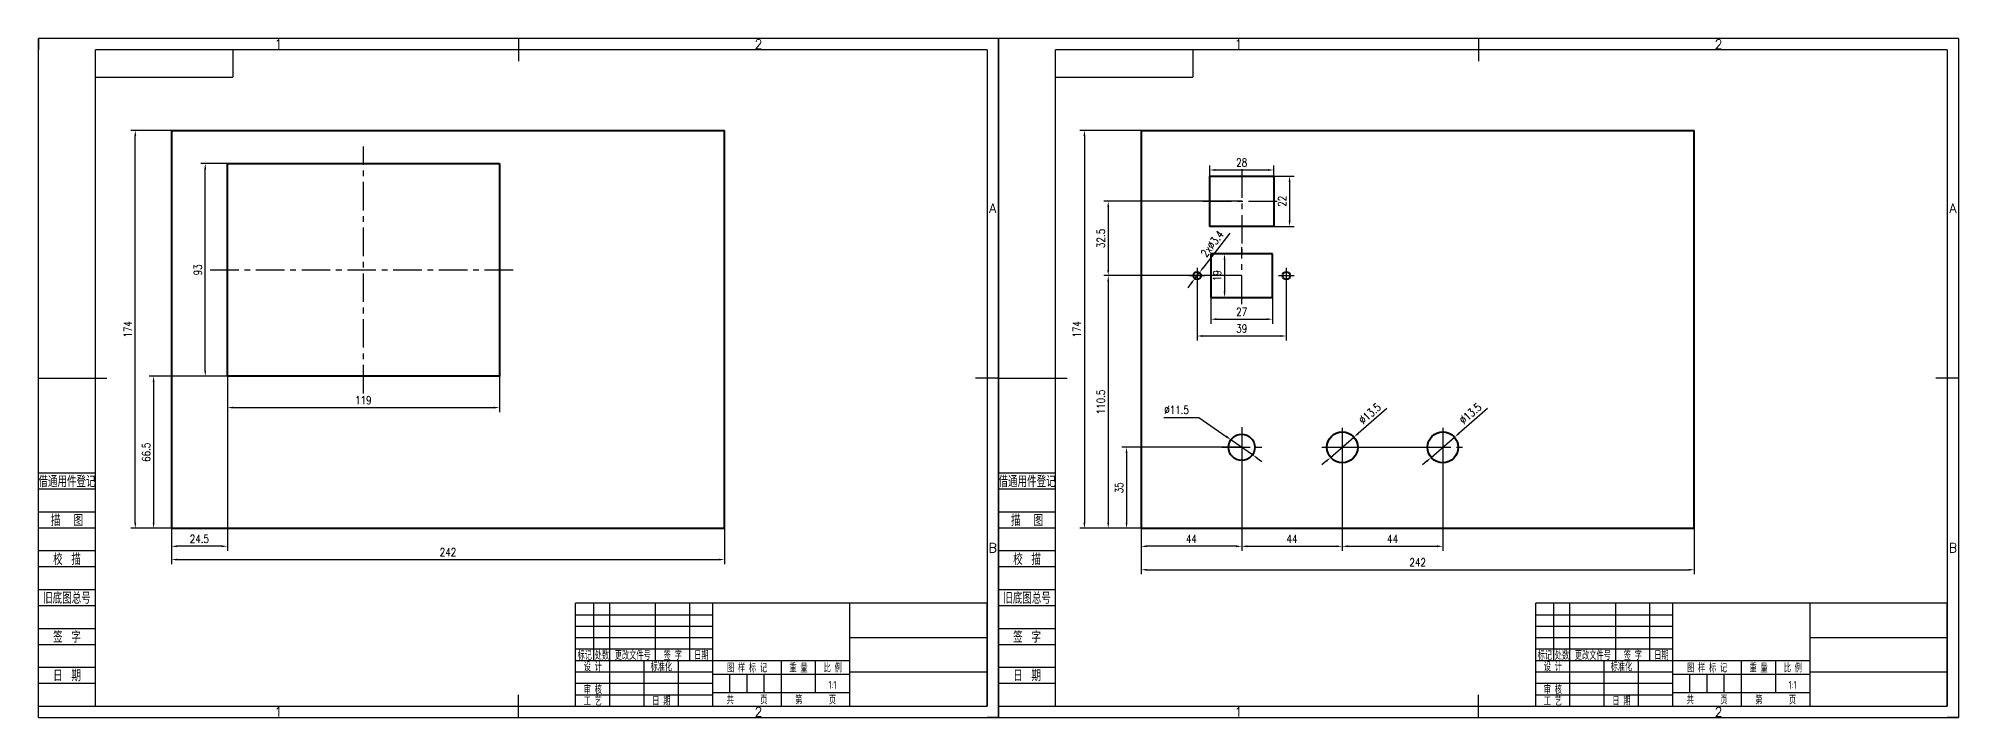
# Model space of a CAD drawing. Header units: millimetres. Extents: x -716 to 815, y -5 to 292.
# Drawn here: x -25 to 815, y -5 to 292 of the extents above; entities that cross this region are included whole.
import ezdxf
from ezdxf.enums import TextEntityAlignment as Align

# ---------------------------------------------------------------- set-up
doc = ezdxf.new("R2010")
doc.units = ezdxf.units.MM
doc.header["$LTSCALE"] = 10
doc.linetypes.add('CENTER', pattern=[2, 1.25, -0.25, 0.25, -0.25])
for name, color, linetype in [('1轮廓实线层', 7, 'Continuous'), ('2细线层', 4, 'Continuous'), ('3中心线层', 1, 'CENTER'), ('6文字层', 3, 'Continuous'), ('7标注层', 4, 'Continuous'), ('图框层', 7, 'Continuous')]:
    doc.layers.add(name, color=color, linetype=linetype)
doc.styles.add('PC_TEXTSTYLE', font='isocp.shx', dxfattribs={"width": 0.8, "bigfont": 'hzfs.shx'})
doc.styles.add('TH_GBDIM', font='romans.shx', dxfattribs={"width": 0.8, "bigfont": 'gbcbig.shx'})
doc.dimstyles.new('TH_GBDIM', dxfattribs={"dimtxt": 3.5, "dimasz": 2.5, "dimexe": 2, "dimexo": 0, "dimgap": 1.5, "dimtad": 1, "dimdec": 1, "dimdsep": 46, "dimtxsty": 'TH_GBDIM', "dimcen": 2.5, "dimclrd": 130, "dimclre": 130, "dimclrt": 3, "dimadec": 0, "dimazin": 2, "dimtfac": 0.714286, "dimtdec": 1, "dimtmove": 0, "dimatfit": 3, "dimfxl": 1, "dimtzin": 0, "dimlwd": -1, "dimlwe": -1, "dimarcsym": 0})

# ---------------------------------------------------------------- blocks, each defined once
blk = doc.blocks.new('PC_TITLE_BLOCK')
at = {"layer": '1轮廓实线层'}
for p, q in [((0, 45), (-180, 45)), ((-180, 0), (-180, 45)), ((-172, 20), (-172, 45)), ((-165, 20), (-165, 45)), ((-145, 20), (-145, 45)), ((-130, 20), (-130, 45)), ((-120, 0), (-120, 45)), ((-60, 30), (0, 30)), ((-180, 20), (-60, 20)), ((-165, 0), (-165, 20)), ((-150, 0), (-150, 20)), ((-135, 0), (-135, 20)), ((-60, 15), (0, 15)), ((-180, 0), (0, 0))]:
    blk.add_line(p, q, dxfattribs=at)
at = {"layer": '1轮廓实线层', "color": 7}
for p, q in [((-60, 0), (-60, 45)), ((-180, 25), (-120, 25))]:
    blk.add_line(p, q, dxfattribs=at)
at = {"layer": '2细线层'}
for p, q in [((-180, 40), (-120, 40)), ((-180, 35), (-120, 35)), ((-180, 30), (-120, 30)), ((-90, 0), (-90, 20)), ((-75, 6), (-75, 20)), ((-180, 15), (-120, 15)), ((-180, 10), (-120, 10)), ((-120, 14), (-60, 14)), ((-112.5, 6), (-112.5, 14)), ((-105, 6), (-105, 14)), ((-97.5, 6), (-97.5, 14)), ((-180, 5), (-120, 5)), ((-120, 6), (-60, 6))]:
    blk.add_line(p, q, dxfattribs=at)
at = {"layer": '图框层'}
blk.add_line((0, 0), (0, 45), dxfattribs=at)
at = {"layer": '6文字层', "style": 'PC_TEXTSTYLE', "width": 0.667}
for s, p in [('标记', (-176, 22.5)), (' 设 计 ', (-172.5, 17.51)), ('处数', (-168.5, 22.5)), (' 更改文件号 ', (-155, 22.5)), (' 标准化 ', (-142.5, 17.51)), (' 签 字 ', (-137.5, 22.5)), (' 日期 ', (-125, 22.5)), (' 图 样 标 记 ', (-105, 17)), (' 重 量 ', (-82.5, 17)), (' 比 例 ', (-67.5, 17)), (' 审 核 ', (-172.5, 7.5)), (' 工 艺 ', (-172.5, 2.5)), (' 日 期 ', (-142.5, 2.5)), ('共       页', (-105, 3)), ('第       页', (-75, 3))]:
    blk.add_text(s, height=3.5, dxfattribs=at).set_placement(p, align=Align.MIDDLE)
at = {"layer": '6文字层', "style": 'PC_TEXTSTYLE', "flags": 8}
for tag, height, width, p, p2 in [('产品名称或材料标记', 7, 0.600652, (-113.46, 28.64), (-66.42, 28.64)), ('企业名称', 5, 1.98445, (-54.29, 34.82), (-5.27, 34.82)), ('图样名称', 5, 2.004495, (-54.79, 19.98), (-5.27, 19.98)), ('标准化', 3.5, 1.023147, (-133.83, 15.37), (-120.75, 15.37)), ('审核', 3.5, 1.579393, (-163.99, 5.37), (-150.63, 5.37)), ('重量', 3.5, 1.408247, (-88.46, 7.54), (-76.55, 7.54)), ('比例', 3.5, 1.385287, (-73.35, 7.54), (-61.93, 7.54)), ('图样代号', 5, 2.006536, (-54.79, 5.63), (-5.52, 5.63)), ('工艺', 3.5, 1.621807, (-164.21, 0.37), (-150.89, 0.37)), ('日期', 3.5, 1.560088, (-133.83, 0.37), (-120.75, 0.37)), ('共几页', 3.5, 0.557144, (-108.07, 0.63), (-101.05, 0.63))]:
    blk.add_attdef(tag, text='', height=height, dxfattribs=dict(at, width=width)).set_placement(p, p2, align=Align.FIT)
at = {"layer": '6文字层', "style": 'PC_TEXTSTYLE', "width": 9.905045, "flags": 8}
blk.add_attdef('设计', text='', height=3.5, rotation=358.46442, dxfattribs=at).set_placement((-164.23, 15.37), (-150.37, 15), align=Align.FIT)
at = {"layer": '6文字层', "color": 3, "style": 'PC_TEXTSTYLE', "width": 0.56476, "flags": 8}
blk.add_attdef('第几页', text='', height=3.5, dxfattribs=at).set_placement((-78.29, 0.75), (-71.16, 0.75), align=Align.FIT)
at = {"layer": '6文字层', "ltscale": 10, "style": 'PC_TEXTSTYLE', "flags": 1}
blk.add_attdef('图纸张数', (-58.68, -0.49), '', height=2.5, dxfattribs=at)
blk = doc.blocks.new('PC_FJL_BLOCK')
at = {"layer": '2细线层'}
for p, q in [((-25, 102), (0, 102)), ((-25, 95), (0, 95)), ((-25, 85), (0, 85)), ((-25, 78), (0, 78)), ((-25, 68), (0, 68)), ((-25, 61), (0, 61)), ((-25, 51), (0, 51)), ((-25, 44), (0, 44)), ((-25, 34), (0, 34)), ((-25, 27), (0, 27)), ((-25, 17), (0, 17)), ((-25, 10), (0, 10)), ((-25, 0), (0, 0))]:
    blk.add_line(p, q, dxfattribs=at)
at = {"layer": '6文字层', "color": 3, "style": 'PC_TEXTSTYLE'}
for s, width, p in [('借通用件登记', 0.667, (-12.5, 98.5)), ('描   图', 0.6667, (-12.5, 81.5)), ('校  描', 0.667, (-12.5, 64.5)), ('旧底图总号', 0.667, (-12.5, 47.5)), ('签  字', 0.667, (-12.5, 30.5)), ('日  期', 0.667, (-12.49, 13.6))]:
    blk.add_text(s, height=5, dxfattribs=dict(at, width=width)).set_placement(p, align=Align.MIDDLE)
at = {"layer": '6文字层', "style": 'PC_TEXTSTYLE'}
for tag, width, p, p2 in [('借通用件登记', 0.671328, (-23.44, 86.36), (-1.25, 86.36)), ('描图', 2.120922, (-23.44, 69.36), (-1.25, 69.36)), ('校图', 2.149976, (-23.75, 52.06), (-1.25, 52.06)), ('旧底图总号', 0.761452, (-22.84, 35.67), (-1.86, 35.67)), ('签字', 2.026939, (-23.14, 18.37), (-1.56, 18.37)), ('日期', 1.89999, (-22.84, 1.37), (-2.17, 1.37))]:
    blk.add_attdef(tag, text='', height=5, dxfattribs=dict(at, width=width)).set_placement(p, p2, align=Align.FIT)
blk = doc.blocks.new('PC_TYDH_BLOCK')
at = {"layer": '2细线层', "linetype": 'Continuous'}
for p in [(60, 0), (0, -12)]:
    blk.add_line(p, (60, -12), dxfattribs=at)
at = {"layer": '6文字层', "style": 'PC_TEXTSTYLE', "width": 1.815486}
blk.add_attdef('图样代号', text='', height=7, rotation=180, dxfattribs=at).set_placement((58.24, -2.4), (2.35, -2.4), align=Align.FIT)
blk = doc.blocks.new('*D9')
at = {"layer": '7标注层', "color": 130, "transparency": 16777216}
for p, q in [((487.38, 231.77), (487.38, 236.47)), ((515.38, 231.77), (515.38, 236.47)), ((489.88, 234.47), (512.88, 234.47))]:
    blk.add_line(p, q, dxfattribs=at)
for points in [[(489.88, 234.88), (489.88, 234.05), (487.38, 234.47)], [(512.88, 234.88), (512.88, 234.05), (515.38, 234.47)]]:
    blk.add_solid(points, dxfattribs=at)
at = {"layer": 'Defpoints', "color": 0, "transparency": 16777216}
for p in [(487.38, 231.77), (515.38, 234.47), (515.38, 231.77)]:
    blk.add_point(p, dxfattribs=at)
at = {"layer": '7标注层', "color": 3, "transparency": 16777216, "insert": (501.38, 237.72), "char_height": 3.5, "attachment_point": 5, "style": 'TH_GBDIM'}
blk.add_mtext('28', dxfattribs=at)
blk = doc.blocks.new('*D10')
at = {"layer": '7标注层', "color": 130, "transparency": 16777216}
for p, q in [((515.38, 231.77), (524.34, 231.77)), ((522.34, 229.27), (522.34, 212.27)), ((515.38, 209.77), (524.34, 209.77))]:
    blk.add_line(p, q, dxfattribs=at)
for points in [[(521.93, 229.27), (522.76, 229.27), (522.34, 231.77)], [(521.93, 212.27), (522.76, 212.27), (522.34, 209.77)]]:
    blk.add_solid(points, dxfattribs=at)
at = {"layer": 'Defpoints', "color": 0, "transparency": 16777216}
for p in [(515.38, 231.77), (515.38, 209.77), (522.34, 209.77)]:
    blk.add_point(p, dxfattribs=at)
at = {"layer": '7标注层', "color": 3, "transparency": 16777216, "insert": (519.09, 220.77), "char_height": 3.5, "attachment_point": 5, "rotation": 90, "style": 'TH_GBDIM'}
blk.add_mtext('22', dxfattribs=at)
blk = doc.blocks.new('*D11')
at = {"color": 130, "transparency": 16777216}
for p, q in [((481.88, 188.27), (481.88, 159.87)), ((520.88, 188.27), (520.88, 159.87)), ((484.38, 161.87), (518.38, 161.87))]:
    blk.add_line(p, q, dxfattribs=at)
for points in [[(484.38, 162.29), (484.38, 161.45), (481.88, 161.87)], [(518.38, 162.29), (518.38, 161.45), (520.88, 161.87)]]:
    blk.add_solid(points, dxfattribs=at)
at = {"layer": 'Defpoints', "color": 0, "transparency": 16777216}
for p in [(481.88, 188.27), (520.88, 188.27), (520.88, 161.87)]:
    blk.add_point(p, dxfattribs=at)
at = {"color": 3, "transparency": 16777216, "insert": (501.38, 165.12), "char_height": 3.5, "attachment_point": 5, "style": 'TH_GBDIM'}
blk.add_mtext('39', dxfattribs=at)
blk = doc.blocks.new('*D12')
at = {"color": 130, "transparency": 16777216}
for p, q in [((487.88, 178.77), (487.88, 167.21)), ((514.88, 178.77), (514.88, 167.21)), ((490.38, 169.21), (512.38, 169.21))]:
    blk.add_line(p, q, dxfattribs=at)
for points in [[(490.38, 169.62), (490.38, 168.79), (487.88, 169.21)], [(512.38, 169.62), (512.38, 168.79), (514.88, 169.21)]]:
    blk.add_solid(points, dxfattribs=at)
at = {"layer": 'Defpoints', "color": 0, "transparency": 16777216}
for p in [(487.88, 178.77), (514.88, 178.77), (514.88, 169.21)]:
    blk.add_point(p, dxfattribs=at)
at = {"color": 3, "transparency": 16777216, "insert": (501.38, 172.46), "char_height": 3.5, "attachment_point": 5, "style": 'TH_GBDIM'}
blk.add_mtext('27', dxfattribs=at)
blk = doc.blocks.new('*D13')
at = {"color": 130, "transparency": 16777216}
for p, q in [((496.18, 206.83), (484.44, 191.6)), ((479.32, 184.94), (477.79, 182.96)), ((480.84, 186.92), (482.92, 189.62))]:
    blk.add_line(p, q, dxfattribs=at)
for points in [[(478.99, 185.2), (479.65, 184.69), (480.84, 186.92)], [(484.11, 191.85), (484.77, 191.34), (482.92, 189.62)]]:
    blk.add_solid(points, dxfattribs=at)
at = {"layer": 'Defpoints', "color": 0, "transparency": 16777216}
for p in [(480.84, 186.92), (482.92, 189.62)]:
    blk.add_point(p, dxfattribs=at)
at = {"color": 3, "transparency": 16777216, "insert": (488.5, 202.19), "char_height": 3.5, "attachment_point": 5, "rotation": 52.38488, "style": 'TH_GBDIM'}
blk.add_mtext('{2x∅3.4}{}{}', dxfattribs=at)
blk = doc.blocks.new('*D14')
at = {"layer": '1轮廓实线层', "color": 130, "transparency": 16777216}
for p, q in [((487.88, 197.77), (495.88, 197.77)), ((493.88, 195.27), (493.88, 181.27)), ((487.88, 178.77), (495.88, 178.77))]:
    blk.add_line(p, q, dxfattribs=at)
for points in [[(493.47, 195.27), (494.3, 195.27), (493.88, 197.77)], [(493.47, 181.27), (494.3, 181.27), (493.88, 178.77)]]:
    blk.add_solid(points, dxfattribs=at)
at = {"layer": 'Defpoints', "color": 0, "transparency": 16777216}
for p in [(487.88, 197.77), (487.88, 178.77), (493.88, 178.77)]:
    blk.add_point(p, dxfattribs=at)
at = {"layer": '1轮廓实线层', "color": 3, "transparency": 16777216, "insert": (490.63, 188.27), "char_height": 3.5, "attachment_point": 5, "rotation": 90, "style": 'TH_GBDIM'}
blk.add_mtext('19', dxfattribs=at)
blk = doc.blocks.new('*D15')
at = {"layer": '7标注层', "color": 130, "transparency": 16777216}
for p, q in [((467.36, 126.29), (482.59, 126.29)), ((482.59, 126.29), (494.61, 117.9)), ((506.1, 109.9), (496.66, 116.47)), ((508.15, 108.47), (510.2, 107.04))]:
    blk.add_line(p, q, dxfattribs=at)
for points in [[(494.85, 118.25), (494.37, 117.56), (496.66, 116.47)], [(508.39, 108.81), (507.91, 108.13), (506.1, 109.9)]]:
    blk.add_solid(points, dxfattribs=at)
at = {"layer": 'Defpoints', "color": 0, "transparency": 16777216}
for p in [(496.66, 116.47), (506.1, 109.9)]:
    blk.add_point(p, dxfattribs=at)
at = {"layer": '7标注层', "color": 3, "transparency": 16777216, "insert": (472.89, 129.54), "char_height": 3.5, "attachment_point": 5, "style": 'TH_GBDIM'}
blk.add_mtext('∅11.5', dxfattribs=at)
blk = doc.blocks.new('*D16')
at = {"layer": '1轮廓实线层', "color": 130, "transparency": 16777216}
for p, q in [((564.87, 130.12), (552.36, 119.25)), ((540.28, 108.76), (550.48, 117.61)), ((538.4, 107.12), (536.51, 105.48))]:
    blk.add_line(p, q, dxfattribs=at)
for points in [[(552.09, 119.57), (552.64, 118.94), (550.48, 117.61)], [(538.12, 107.43), (538.67, 106.8), (540.28, 108.76)]]:
    blk.add_solid(points, dxfattribs=at)
at = {"layer": 'Defpoints', "color": 0, "transparency": 16777216}
for p in [(550.48, 117.61), (540.28, 108.76)]:
    blk.add_point(p, dxfattribs=at)
at = {"layer": '1轮廓实线层', "color": 3, "transparency": 16777216, "insert": (557.43, 127.96), "char_height": 3.5, "attachment_point": 5, "rotation": 40.98242, "style": 'TH_GBDIM'}
blk.add_mtext('∅13.5', dxfattribs=at)
blk = doc.blocks.new('*D20')
at = {"layer": '1轮廓实线层', "color": 130, "transparency": 16777216}
for p, q in [((608.87, 130.12), (596.36, 119.25)), ((584.28, 108.76), (594.48, 117.61)), ((582.4, 107.12), (580.51, 105.48))]:
    blk.add_line(p, q, dxfattribs=at)
for points in [[(596.09, 119.57), (596.64, 118.94), (594.48, 117.61)], [(582.12, 107.43), (582.67, 106.8), (584.28, 108.76)]]:
    blk.add_solid(points, dxfattribs=at)
at = {"layer": 'Defpoints', "color": 0, "transparency": 16777216}
for p in [(594.48, 117.61), (584.28, 108.76)]:
    blk.add_point(p, dxfattribs=at)
at = {"layer": '1轮廓实线层', "color": 3, "transparency": 16777216, "insert": (601.43, 127.96), "char_height": 3.5, "attachment_point": 5, "rotation": 40.98242, "style": 'TH_GBDIM'}
blk.add_mtext('∅13.5', dxfattribs=at)
blk = doc.blocks.new('*D21')
at = {"layer": '7标注层', "color": 130, "transparency": 16777216}
for p, q in [((457.38, 113.19), (457.38, 67.9)), ((501.38, 113.19), (501.38, 67.9)), ((498.88, 69.9), (459.88, 69.9))]:
    blk.add_line(p, q, dxfattribs=at)
for points in [[(459.88, 70.32), (459.88, 69.48), (457.38, 69.9)], [(498.88, 70.32), (498.88, 69.48), (501.38, 69.9)]]:
    blk.add_solid(points, dxfattribs=at)
at = {"layer": 'Defpoints', "color": 0, "transparency": 16777216}
for p in [(457.38, 113.19), (501.38, 113.19), (457.38, 69.9)]:
    blk.add_point(p, dxfattribs=at)
at = {"layer": '7标注层', "color": 3, "transparency": 16777216, "insert": (479.38, 73.15), "char_height": 3.5, "attachment_point": 5, "style": 'TH_GBDIM'}
blk.add_mtext('44', dxfattribs=at)
blk = doc.blocks.new('*D22')
at = {"layer": '7标注层', "color": 130, "transparency": 16777216}
for p, q in [((501.38, 113.19), (449.02, 113.19)), ((451.02, 110.69), (451.02, 80.27)), ((501.38, 77.77), (449.02, 77.77))]:
    blk.add_line(p, q, dxfattribs=at)
for points in [[(450.61, 110.69), (451.44, 110.69), (451.02, 113.19)], [(450.61, 80.27), (451.44, 80.27), (451.02, 77.77)]]:
    blk.add_solid(points, dxfattribs=at)
at = {"layer": 'Defpoints', "color": 0, "transparency": 16777216}
for p in [(501.38, 113.19), (451.02, 77.77), (501.38, 77.77)]:
    blk.add_point(p, dxfattribs=at)
at = {"layer": '7标注层', "color": 3, "transparency": 16777216, "insert": (447.77, 95.48), "char_height": 3.5, "attachment_point": 5, "rotation": 90, "style": 'TH_GBDIM'}
blk.add_mtext('35', dxfattribs=at)
blk = doc.blocks.new('*D23')
at = {"layer": '7标注层', "color": 130, "transparency": 16777216}
for p, q in [((501.38, 113.19), (501.38, 67.9)), ((545.38, 113.19), (545.38, 67.9)), ((503.88, 69.9), (542.88, 69.9))]:
    blk.add_line(p, q, dxfattribs=at)
for points in [[(503.88, 70.32), (503.88, 69.48), (501.38, 69.9)], [(542.88, 70.32), (542.88, 69.48), (545.38, 69.9)]]:
    blk.add_solid(points, dxfattribs=at)
at = {"layer": 'Defpoints', "color": 0, "transparency": 16777216}
for p in [(501.38, 113.19), (545.38, 113.19), (545.38, 69.9)]:
    blk.add_point(p, dxfattribs=at)
at = {"layer": '7标注层', "color": 3, "transparency": 16777216, "insert": (523.38, 73.15), "char_height": 3.5, "attachment_point": 5, "style": 'TH_GBDIM'}
blk.add_mtext('44', dxfattribs=at)
blk = doc.blocks.new('*D24')
at = {"layer": '7标注层', "color": 130, "transparency": 16777216}
for p, q in [((545.38, 113.19), (545.38, 67.9)), ((589.38, 113.19), (589.38, 67.9)), ((547.88, 69.9), (586.88, 69.9))]:
    blk.add_line(p, q, dxfattribs=at)
for points in [[(547.88, 70.32), (547.88, 69.48), (545.38, 69.9)], [(586.88, 70.32), (586.88, 69.48), (589.38, 69.9)]]:
    blk.add_solid(points, dxfattribs=at)
at = {"layer": 'Defpoints', "color": 0, "transparency": 16777216}
for p in [(545.38, 113.19), (589.38, 113.19), (589.38, 69.9)]:
    blk.add_point(p, dxfattribs=at)
at = {"layer": '7标注层', "color": 3, "transparency": 16777216, "insert": (567.38, 73.15), "char_height": 3.5, "attachment_point": 5, "style": 'TH_GBDIM'}
blk.add_mtext('44', dxfattribs=at)
blk = doc.blocks.new('*D25')
at = {"layer": '7标注层', "color": 130, "transparency": 16777216}
for p, q in [((501.38, 188.27), (441.01, 188.27)), ((443.01, 185.77), (443.01, 80.27)), ((501.38, 77.77), (441.01, 77.77))]:
    blk.add_line(p, q, dxfattribs=at)
for points in [[(442.59, 185.77), (443.42, 185.77), (443.01, 188.27)], [(442.59, 80.27), (443.42, 80.27), (443.01, 77.77)]]:
    blk.add_solid(points, dxfattribs=at)
at = {"layer": 'Defpoints', "color": 0, "transparency": 16777216}
for p in [(501.38, 188.27), (443.01, 77.77), (501.38, 77.77)]:
    blk.add_point(p, dxfattribs=at)
at = {"layer": '7标注层', "color": 3, "transparency": 16777216, "insert": (439.76, 133.02), "char_height": 3.5, "attachment_point": 5, "rotation": 90, "style": 'TH_GBDIM'}
blk.add_mtext('110.5', dxfattribs=at)
blk = doc.blocks.new('*D26')
at = {"layer": '7标注层', "color": 130, "transparency": 16777216}
for p, q in [((501.38, 220.77), (441.01, 220.77)), ((443.01, 218.27), (443.01, 190.77)), ((501.38, 188.27), (441.01, 188.27))]:
    blk.add_line(p, q, dxfattribs=at)
for points in [[(442.59, 218.27), (443.42, 218.27), (443.01, 220.77)], [(442.59, 190.77), (443.42, 190.77), (443.01, 188.27)]]:
    blk.add_solid(points, dxfattribs=at)
at = {"layer": 'Defpoints', "color": 0, "transparency": 16777216}
for p in [(501.38, 220.77), (443.01, 188.27), (501.38, 188.27)]:
    blk.add_point(p, dxfattribs=at)
at = {"layer": '7标注层', "color": 3, "transparency": 16777216, "insert": (439.76, 204.52), "char_height": 3.5, "attachment_point": 5, "rotation": 90, "style": 'TH_GBDIM'}
blk.add_mtext('32.5', dxfattribs=at)
blk = doc.blocks.new('*D27')
at = {"layer": '7标注层', "color": 130, "transparency": 16777216}
for p, q in [((457.38, 77.77), (457.38, 57.65)), ((699.38, 77.77), (699.38, 57.65)), ((459.88, 59.65), (696.88, 59.65))]:
    blk.add_line(p, q, dxfattribs=at)
for points in [[(459.88, 60.06), (459.88, 59.23), (457.38, 59.65)], [(696.88, 60.06), (696.88, 59.23), (699.38, 59.65)]]:
    blk.add_solid(points, dxfattribs=at)
at = {"layer": 'Defpoints', "color": 0, "transparency": 16777216}
for p in [(457.38, 77.77), (699.38, 77.77), (699.38, 59.65)]:
    blk.add_point(p, dxfattribs=at)
at = {"layer": '7标注层', "color": 3, "transparency": 16777216, "insert": (578.38, 62.9), "char_height": 3.5, "attachment_point": 5, "style": 'TH_GBDIM'}
blk.add_mtext('242', dxfattribs=at)
blk = doc.blocks.new('*D28')
at = {"layer": '7标注层', "color": 130, "transparency": 16777216}
for p, q in [((457.38, 251.77), (430.57, 251.77)), ((432.57, 249.27), (432.57, 80.27)), ((457.38, 77.77), (430.57, 77.77))]:
    blk.add_line(p, q, dxfattribs=at)
for points in [[(432.16, 249.27), (432.99, 249.27), (432.57, 251.77)], [(432.16, 80.27), (432.99, 80.27), (432.57, 77.77)]]:
    blk.add_solid(points, dxfattribs=at)
at = {"layer": 'Defpoints', "color": 0, "transparency": 16777216}
for p in [(457.38, 251.77), (432.57, 77.77), (457.38, 77.77)]:
    blk.add_point(p, dxfattribs=at)
at = {"layer": '7标注层', "color": 3, "transparency": 16777216, "insert": (429.32, 164.77), "char_height": 3.5, "attachment_point": 5, "rotation": 90, "style": 'TH_GBDIM'}
blk.add_mtext('174', dxfattribs=at)
blk = doc.blocks.new('*D31')
at = {"layer": '7标注层', "color": 130, "transparency": 16777216}
for p, q in [((57.67, 144.27), (57.67, 67.9)), ((33.17, 139.27), (33.17, 67.9)), ((55.17, 69.9), (35.67, 69.9))]:
    blk.add_line(p, q, dxfattribs=at)
for points in [[(35.67, 70.32), (35.67, 69.49), (33.17, 69.9)], [(55.17, 70.32), (55.17, 69.49), (57.67, 69.9)]]:
    blk.add_solid(points, dxfattribs=at)
at = {"layer": 'Defpoints', "color": 0, "transparency": 16777216}
for p in [(57.67, 144.27), (33.17, 139.27), (33.17, 69.9)]:
    blk.add_point(p, dxfattribs=at)
at = {"layer": '7标注层', "color": 3, "transparency": 16777216, "insert": (45.42, 73.15), "char_height": 3.5, "attachment_point": 5, "style": 'TH_GBDIM'}
blk.add_mtext('24.5', dxfattribs=at)
blk = doc.blocks.new('*D33')
at = {"layer": '7标注层', "color": 130, "transparency": 16777216}
for p, q in [((33.17, 77.77), (33.17, 62.09)), ((275.17, 77.77), (275.17, 62.09)), ((35.67, 64.09), (272.67, 64.09))]:
    blk.add_line(p, q, dxfattribs=at)
for points in [[(35.67, 64.51), (35.67, 63.68), (33.17, 64.09)], [(272.67, 64.51), (272.67, 63.68), (275.17, 64.09)]]:
    blk.add_solid(points, dxfattribs=at)
at = {"layer": 'Defpoints', "color": 0, "transparency": 16777216}
for p in [(33.17, 77.77), (275.17, 77.77), (275.17, 64.09)]:
    blk.add_point(p, dxfattribs=at)
at = {"layer": '7标注层', "color": 3, "transparency": 16777216, "insert": (154.17, 67.34), "char_height": 3.5, "attachment_point": 5, "style": 'TH_GBDIM'}
blk.add_mtext('242', dxfattribs=at)
blk = doc.blocks.new('*D34')
at = {"layer": '7标注层', "color": 130, "transparency": 16777216}
for p, q in [((33.17, 251.77), (15.38, 251.77)), ((17.38, 80.27), (17.38, 249.27)), ((33.17, 77.77), (15.38, 77.77))]:
    blk.add_line(p, q, dxfattribs=at)
for points in [[(16.97, 249.27), (17.8, 249.27), (17.38, 251.77)], [(16.97, 80.27), (17.8, 80.27), (17.38, 77.77)]]:
    blk.add_solid(points, dxfattribs=at)
at = {"layer": 'Defpoints', "color": 0, "transparency": 16777216}
for p in [(17.38, 251.77), (33.17, 251.77), (33.17, 77.77)]:
    blk.add_point(p, dxfattribs=at)
at = {"layer": '7标注层', "color": 3, "transparency": 16777216, "insert": (14.13, 164.77), "char_height": 3.5, "attachment_point": 5, "rotation": 90, "style": 'TH_GBDIM'}
blk.add_mtext('174', dxfattribs=at)
blk = doc.blocks.new('*D35')
at = {"layer": '7标注层', "color": 130, "transparency": 16777216}
for p, q in [((57.67, 144.27), (57.67, 128.56)), ((176.67, 144.27), (176.67, 128.56)), ((60.17, 130.56), (174.17, 130.56))]:
    blk.add_line(p, q, dxfattribs=at)
for points in [[(60.17, 130.98), (60.17, 130.15), (57.67, 130.56)], [(174.17, 130.98), (174.17, 130.15), (176.67, 130.56)]]:
    blk.add_solid(points, dxfattribs=at)
at = {"layer": 'Defpoints', "color": 0, "transparency": 16777216}
for p in [(57.67, 144.27), (176.67, 144.27), (176.67, 130.56)]:
    blk.add_point(p, dxfattribs=at)
at = {"layer": '7标注层', "color": 3, "transparency": 16777216, "insert": (117.17, 133.81), "char_height": 3.5, "attachment_point": 5, "style": 'TH_GBDIM'}
blk.add_mtext('119', dxfattribs=at)
blk = doc.blocks.new('*D36')
at = {"layer": '7标注层', "color": 130, "transparency": 16777216}
for p, q in [((57.67, 237.27), (45.99, 237.27)), ((47.99, 146.77), (47.99, 234.77)), ((57.67, 144.27), (45.99, 144.27))]:
    blk.add_line(p, q, dxfattribs=at)
for points in [[(47.57, 234.77), (48.4, 234.77), (47.99, 237.27)], [(47.57, 146.77), (48.4, 146.77), (47.99, 144.27)]]:
    blk.add_solid(points, dxfattribs=at)
at = {"layer": 'Defpoints', "color": 0, "transparency": 16777216}
for p in [(47.99, 237.27), (57.67, 237.27), (57.67, 144.27)]:
    blk.add_point(p, dxfattribs=at)
at = {"layer": '7标注层', "color": 3, "transparency": 16777216, "insert": (44.74, 190.77), "char_height": 3.5, "attachment_point": 5, "rotation": 90, "style": 'TH_GBDIM'}
blk.add_mtext('93', dxfattribs=at)
blk = doc.blocks.new('*D38')
at = {"layer": '7标注层', "color": 130, "transparency": 16777216}
for p, q in [((57.67, 144.27), (23.39, 144.27)), ((25.39, 141.77), (25.39, 80.27)), ((57.67, 77.77), (23.39, 77.77))]:
    blk.add_line(p, q, dxfattribs=at)
for points in [[(24.97, 141.77), (25.81, 141.77), (25.39, 144.27)], [(24.97, 80.27), (25.81, 80.27), (25.39, 77.77)]]:
    blk.add_solid(points, dxfattribs=at)
at = {"layer": 'Defpoints', "color": 0, "transparency": 16777216}
for p in [(57.67, 144.27), (25.39, 77.77), (57.67, 77.77)]:
    blk.add_point(p, dxfattribs=at)
at = {"layer": '7标注层', "color": 3, "transparency": 16777216, "insert": (22.14, 111.02), "char_height": 3.5, "attachment_point": 5, "rotation": 90, "style": 'TH_GBDIM'}
blk.add_mtext('66.5', dxfattribs=at)

msp = doc.modelspace()

# ---------------------------------------------------------------- linework, layer by layer
at = {"layer": '1轮廓实线层'}
for p, q in [((185, 292), (185, 282)), ((605, 292), (605, 282)), ((57.6735, 232.2696), (57.6735, 237.2696)), ((-25, 143.5), (5, 143.5)), ((395, 143.5), (385, 143.5)), ((395, 143.5), (425, 143.5)), ((815, 143.5), (805, 143.5)), ((545.3805, 113.1857), (589.3805, 113.1857)), ((185, -5), (185, 5)), ((605, -5), (605, 5))]:
    msp.add_line(p, q, dxfattribs=at)
at = {"layer": '1轮廓实线层', "lineweight": 40}
for p, q in [((33.1735, 251.7696), (275.1735, 251.7696)), ((33.1735, 251.7696), (33.1735, 77.7696)), ((275.1735, 77.7696), (275.1735, 251.7696)), ((457.3805, 251.7696), (699.3805, 251.7696)), ((457.3805, 251.7696), (457.3805, 77.7696)), ((699.3805, 77.7696), (699.3805, 251.7696)), ((57.6735, 237.2696), (176.6735, 237.2696)), ((57.6735, 144.2696), (57.6735, 237.2696)), ((176.6735, 237.2696), (176.6735, 144.2696)), ((487.3805, 231.7696), (515.3805, 231.7696)), ((487.3805, 209.7696), (487.3805, 231.7696)), ((515.3805, 231.7696), (515.3805, 209.7696)), ((515.3805, 209.7696), (487.3805, 209.7696)), ((487.8805, 197.7696), (487.8805, 178.7696)), ((514.8805, 197.7696), (487.8805, 197.7696)), ((514.8805, 178.7696), (514.8805, 197.7696)), ((487.8805, 178.7696), (514.8805, 178.7696)), ((176.6735, 144.2696), (57.6735, 144.2696)), ((33.1735, 77.7696), (275.1735, 77.7696)), ((457.3805, 77.7696), (699.3805, 77.7696))]:
    msp.add_line(p, q, dxfattribs=at)
for centre, radius in [((481.8805, 188.2696), 1.7), ((520.8805, 188.2696), 1.7), ((501.3805, 113.1857), 5.75), ((545.3805, 113.1857), 6.75), ((589.3805, 113.1857), 6.75)]:
    msp.add_circle(centre, radius, dxfattribs=at)
at = {"layer": '2细线层'}
for p, q in [((-25, -5), (-25, 292)), ((395, 292), (-25, 292)), ((-25, 292), (-25, 287)), ((185, 292), (185, 287)), ((395, 292), (395, -5)), ((395, -5), (395, 292)), ((815, 292), (395, 292)), ((395, 292), (395, 287)), ((605, 292), (605, 287)), ((815, 292), (815, -5)), ((395, 143.5), (390, 143.5)), ((815, 143.5), (810, 143.5)), ((-25, -5), (-25, 0)), ((185, -5), (185, 0)), ((395, -5), (395, 0)), ((605, -5), (605, 0)), ((-25, -5), (395, -5)), ((395, -5), (390, -5)), ((395, -5), (815, -5)), ((815, -5), (810, -5))]:
    msp.add_line(p, q, dxfattribs=at)
at = {"layer": '3中心线层'}
for p, q in [((117.1735, 136.7696), (117.1735, 244.7696)), ((501.3805, 234.7696), (501.3805, 197.7696)), ((484.3805, 220.7696), (518.3805, 220.7696)), ((501.3805, 175.7696), (501.3805, 200.7696)), ((50.1735, 190.7696), (184.1735, 190.7696)), ((478.428, 188.2696), (485.333, 188.2696)), ((481.8805, 191.7222), (481.8805, 184.8171)), ((517.428, 188.2696), (524.333, 188.2696)), ((520.8805, 191.7222), (520.8805, 184.8171)), ((501.3805, 121.9357), (501.3805, 104.4357)), ((545.3805, 121.6731), (545.3805, 104.6983)), ((589.3805, 121.6731), (589.3805, 104.6983)), ((492.6305, 113.1857), (510.1305, 113.1857)), ((536.422, 113.1857), (554.339, 113.1857)), ((580.422, 113.1857), (598.339, 113.1857))]:
    msp.add_line(p, q, dxfattribs=at)
at = {"layer": '图框层'}
for p, q in [((0, 0), (0, 287)), ((390, 287), (0, 287)), ((390, 287), (390, 0)), ((420, 0), (420, 287)), ((810, 287), (420, 287)), ((810, 287), (810, 0)), ((0, 0), (390, 0)), ((420, 0), (810, 0))]:
    msp.add_line(p, q, dxfattribs=at)

# ---------------------------------------------------------------- block references
for name, p in [('PC_TYDH_BLOCK', (0, 287)), ('PC_TYDH_BLOCK', (420, 287)), ('PC_FJL_BLOCK', (0, 0)), ('PC_FJL_BLOCK', (420, 0))]:
    msp.add_blockref(name, p, dxfattribs=at)
ref = msp.add_blockref('PC_TITLE_BLOCK', (390, 0), dxfattribs=at)
ref.add_attrib('比例', '1:1', dxfattribs={"layer": '6文字层', "height": 3.5, "style": 'PC_TEXTSTYLE', "width": 0.8}).set_placement((322.3586, 7.5424), align=Align.CENTER)
ref = msp.add_blockref('PC_TITLE_BLOCK', (810, 0), dxfattribs=at)
ref.add_attrib('比例', '1:1', dxfattribs={"layer": '6文字层', "height": 3.5, "style": 'PC_TEXTSTYLE', "width": 0.8}).set_placement((742.3586, 7.5424), align=Align.CENTER)

# ---------------------------------------------------------------- texts
at = {"layer": '6文字层', "style": 'TH_GBDIM'}
for s, p in [('1', (80, 289.5)), ('2', (290, 289.5)), ('1', (500, 289.5)), ('2', (710, 289.5)), ('A', (392.5, 217.75)), ('A', (812.5, 217.75)), ('B', (392.5, 69.25)), ('B', (812.5, 69.25)), ('1', (80, -2.5)), ('2', (290, -2.5)), ('1', (500, -2.5)), ('2', (710, -2.5))]:
    msp.add_text(s, height=4, dxfattribs=at).set_placement(p, align=Align.MIDDLE)

# ---------------------------------------------------------------- dimensions: what is measured, and where the dimension line sits
dim = msp.add_diameter_dim_2p(p1=(480.8429, 186.923), p2=(482.9181, 189.6163), text='{2x<>}{}{}', dimstyle='TH_GBDIM', override={"dimgap": 1.5, "dimtad": 1, "dimtih": 0, "dimtoh": 0, "dimdec": 3, "dimlfac": 1, "dimse1": 0, "dimse2": 0, "dimsd1": 0, "dimsd2": 0, "dimtix": 0, "dimtofl": 1, "dimatfit": 3})
dim.commit()
dim.dimension.update_dxf_attribs({"geometry": '*D13', "text_midpoint": (488.5021, 202.188)})
for base, p1, p2, picture, middle in [((520.8805, 161.8715), (481.8805, 188.2696), (520.8805, 188.2696), '*D11', (501.3805, 165.1215)), ((514.8805, 169.2061), (487.8805, 178.7696), (514.8805, 178.7696), '*D12', (501.3805, 172.4561))]:
    dim = msp.add_linear_dim(base=base, p1=p1, p2=p2, dimstyle='TH_GBDIM')
    dim.commit()
    dim.dimension.update_dxf_attribs({"geometry": picture, "text_midpoint": middle})
at = {"layer": '1轮廓实线层'}
dim = msp.add_linear_dim(base=(493.8829, 178.7696), p1=(487.8805, 197.7696), p2=(487.8805, 178.7696), angle=90, dimstyle='TH_GBDIM', dxfattribs=at)
dim.commit()
dim.dimension.update_dxf_attribs({"geometry": '*D14', "text_midpoint": (490.6329, 188.2696)})
for p1, p2, picture, middle in [((540.2848, 108.7588), (550.4761, 117.6125), '*D16', (557.4288, 127.9578)), ((584.2848, 108.7588), (594.4761, 117.6125), '*D20', (601.4288, 127.9578))]:
    dim = msp.add_diameter_dim_2p(p1=p1, p2=p2, dimstyle='TH_GBDIM', dxfattribs=at)
    dim.commit()
    dim.dimension.update_dxf_attribs({"geometry": picture, "text_midpoint": middle})
at = {"layer": '7标注层'}
for base, p1, p2, picture, middle in [((17.3831, 251.7696), (33.1735, 77.7696), (33.1735, 251.7696), '*D34', (14.1331, 164.7696)), ((432.5734, 77.7696), (457.3805, 251.7696), (457.3805, 77.7696), '*D28', (429.3234, 164.7696)), ((47.9851, 237.2696), (57.6735, 144.2696), (57.6735, 237.2696), '*D36', (44.7351, 190.7696)), ((522.3436, 209.7696), (515.3805, 231.7696), (515.3805, 209.7696), '*D10', (519.0936, 220.7696)), ((443.007, 188.2696), (501.3805, 220.7696), (501.3805, 188.2696), '*D26', (439.757, 204.5196)), ((443.007, 77.7696), (501.3805, 188.2696), (501.3805, 77.7696), '*D25', (439.757, 133.0196)), ((25.3899, 77.7696), (57.6735, 144.2696), (57.6735, 77.7696), '*D38', (22.1399, 111.0196))]:
    dim = msp.add_linear_dim(base=base, p1=p1, p2=p2, angle=90, dimstyle='TH_GBDIM', dxfattribs=at)
    dim.commit()
    dim.dimension.update_dxf_attribs({"geometry": picture, "text_midpoint": middle})
for base, p1, p2, picture, middle in [((515.3805, 234.4678), (487.3805, 231.7696), (515.3805, 231.7696), '*D9', (501.3805, 237.7178)), ((33.1735, 69.9038), (57.6735, 144.2696), (33.1735, 139.2696), '*D31', (45.4235, 73.1538)), ((176.6735, 130.5643), (57.6735, 144.2696), (176.6735, 144.2696), '*D35', (117.1735, 133.8143)), ((457.3805, 69.8989), (501.3805, 113.1857), (457.3805, 113.1857), '*D21', (479.3805, 73.1489)), ((545.3805, 69.8989), (501.3805, 113.1857), (545.3805, 113.1857), '*D23', (523.3805, 73.1489)), ((589.3805, 69.8989), (545.3805, 113.1857), (589.3805, 113.1857), '*D24', (567.3805, 73.1489)), ((275.1735, 64.0931), (33.1735, 77.7696), (275.1735, 77.7696), '*D33', (154.1735, 67.3431)), ((699.3805, 59.6464), (457.3805, 77.7696), (699.3805, 77.7696), '*D27', (578.3805, 62.8964))]:
    dim = msp.add_linear_dim(base=base, p1=p1, p2=p2, dimstyle='TH_GBDIM', dxfattribs=at)
    dim.commit()
    dim.dimension.update_dxf_attribs({"geometry": picture, "text_midpoint": middle})
dim = msp.add_diameter_dim_2p(p1=(506.097, 109.8968), p2=(496.664, 116.4746), dimstyle='TH_GBDIM', override={"dimgap": 1.5, "dimtad": 1, "dimtih": 0, "dimtoh": 1, "dimdec": 1, "dimlfac": 1, "dimse1": 0, "dimse2": 0, "dimsd1": 0, "dimsd2": 0, "dimtix": 0, "dimtofl": 1}, dxfattribs=at)
dim.commit()
dim.dimension.update_dxf_attribs({"geometry": '*D15', "text_midpoint": (472.8897, 126.2887), "dimtype": 163})
dim = msp.add_linear_dim(base=(451.0225, 77.7696), p1=(501.3805, 113.1857), p2=(501.3805, 77.7696), angle=90, text='35', dimstyle='TH_GBDIM', dxfattribs=at)
dim.commit()
dim.dimension.update_dxf_attribs({"geometry": '*D22', "text_midpoint": (447.7725, 95.4777)})

doc.saveas('drawing.dxf')
